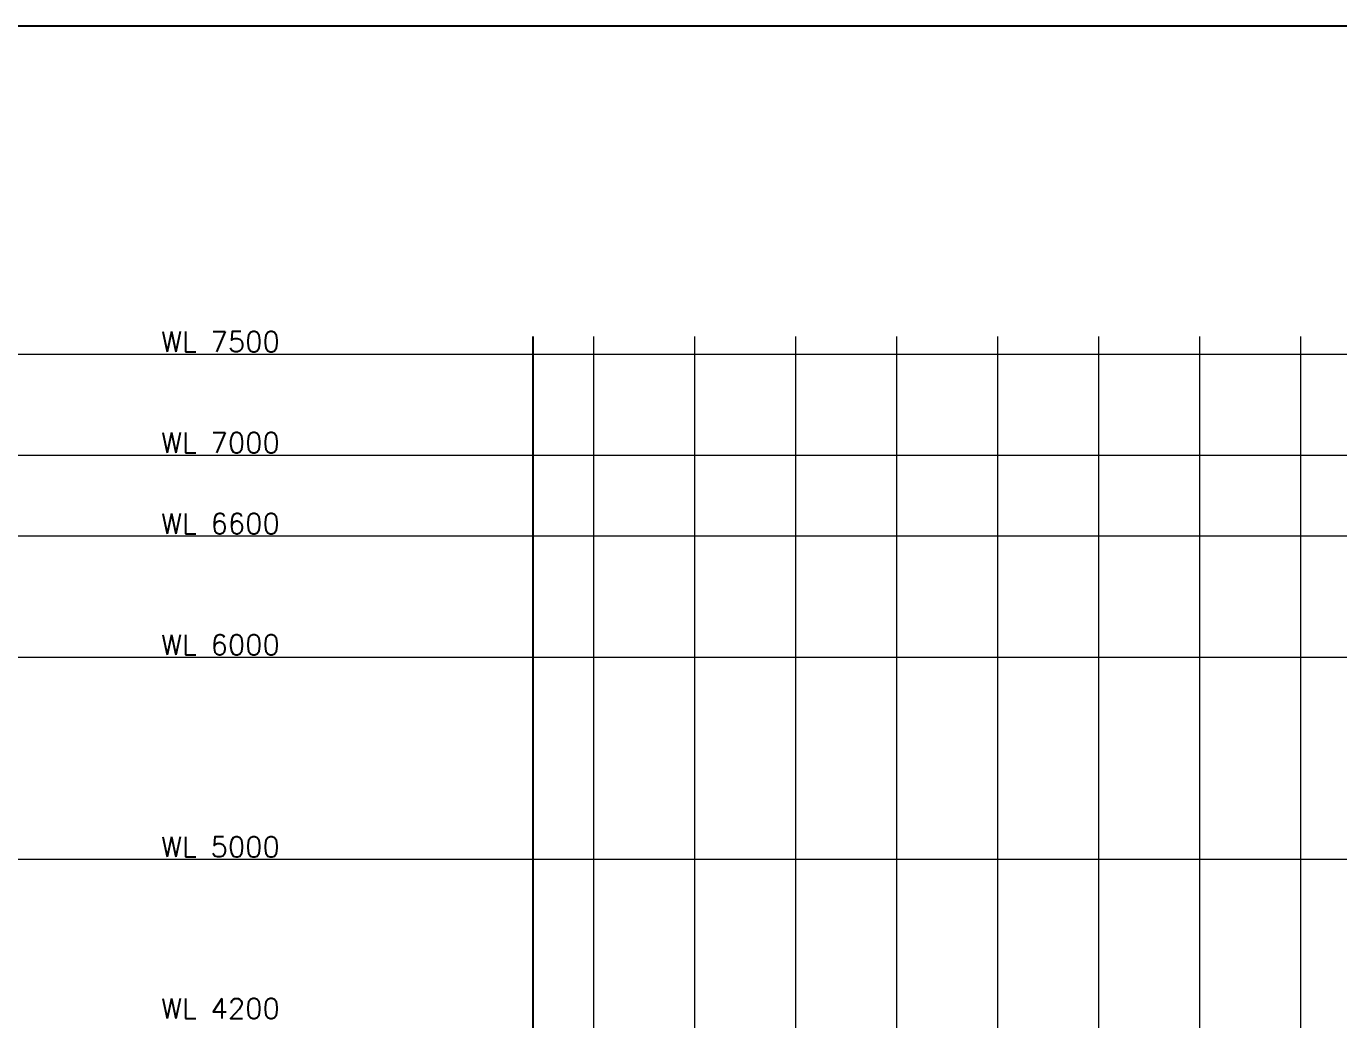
# Model space of a CAD drawing. Extents: x 11249 to 82946, y 15238 to 34763.
# Drawn here: x 51125 to 57622, y 29327 to 34244 of the extents above; entities that cross this region are included whole.
import ezdxf

# ---------------------------------------------------------------- set-up
doc = ezdxf.new("R2010")
doc.units = 0
doc.header["$LTSCALE"] = 250
doc.layers.add('00_Text', color=7, linetype='CONTINUOUS')
doc.layers.add('S0CO1', color=1, linetype='CONTINUOUS')
doc.layers.add('03_Lines_Frames1', color=7, linetype='CONTINUOUS', lineweight=15)
doc.layers.add('03_Lines_Grid', color=253, linetype='CONTINUOUS', lineweight=15)
doc.layers.add('Make2D$Annotation$S0CO1', color=1, linetype='CONTINUOUS', true_color=0xff0000)
doc.layers.add('Make2D$Visible$Curves$Default', color=18, linetype='CONTINUOUS', true_color=0x000000)
doc.styles.add('ROMANS', font='romans', dxfattribs={"height": 100})

# ---------------------------------------------------------------- blocks, each defined once
blk = doc.blocks.new('*U5')
at = {"layer": '03_Lines_Grid'}
blk.add_line((0, -4367.6), (0, 3840), dxfattribs=at)
blk = doc.blocks.new('*U6')
at = {"layer": 'Make2D$Annotation$S0CO1', "color": 0, "linetype": 'ByBlock', "lineweight": -2, "transparency": 16777216}
for p in [(0, 0), (500, 0), (1000, 0), (1500, 0), (2000, 0), (2500, 0), (3000, 0), (3500, 0), (4000, 0), (4500, 0)]:
    blk.add_blockref('*U5', p, dxfattribs=at)

msp = doc.modelspace()

# ---------------------------------------------------------------- linework, layer by layer
at = {"layer": '03_Lines_Frames1'}
for p, q in [((53633.8, 32630.3), (53633.8, 32708)), ((53633.8, 32394.9), (53633.8, 32708)), ((53633.8, 32624.5), (53633.8, 32632.6)), ((53633.8, 32362), (53633.8, 32624.5)), ((53633.8, 32513.4), (53633.8, 32513.4)), ((53633.8, 32344.1), (53633.8, 32362))]:
    msp.add_line(p, q, dxfattribs=at)
for points in [[(53633.7, 27349), (53633.8, 29982.9), (53633.8, 31368.3), (53633.8, 32026.7), (53633.8, 32708)], [(53633.7, 27340.9), (53633.8, 29978.8), (53633.8, 30024.4), (53633.8, 31343.4), (53633.8, 31366.2), (53633.8, 32025.7), (53633.8, 32708)], [(53633.7, 27373.5), (53633.7, 29995.4), (53633.8, 31374.4), (53633.8, 32029.9), (53633.8, 32708)], [(53633.8, 27332.7), (53633.8, 29974.6), (53633.8, 30020.4), (53633.8, 31341.3), (53633.8, 31364.2), (53633.8, 32024.7), (53633.8, 32708)], [(53633.7, 27357.2), (53633.7, 29987.1), (53633.8, 31370.3), (53633.8, 32027.8), (53633.8, 32394.9)]]:
    msp.add_lwpolyline(points, dxfattribs=at)
at = {"layer": '03_Lines_Grid'}
for p, q in [((12843.7, 32621.5), (63550.2, 32621.5)), ((12843.7, 32121.5), (63550.2, 32121.5)), ((12843.7, 31721.5), (63550.2, 31721.5)), ((12843.7, 31121.5), (63550.2, 31121.5)), ((12843.7, 30121.5), (63550.2, 30121.5))]:
    msp.add_line(p, q, dxfattribs=at)
at = {"layer": 'Make2D$Visible$Curves$Default'}
msp.add_line((53633.8, 27533), (53633.8, 32708), dxfattribs=at)
at = {"layer": 'S0CO1', "color": 6}
msp.add_line((82423.4, 34243.8), (11773.8, 34243.8), dxfattribs=at)

# ---------------------------------------------------------------- block references
at = {"layer": 'Make2D$Annotation$S0CO1', "xscale": -1}
msp.add_blockref('*U6', (58433.8, 28868.1), dxfattribs=at)

# ---------------------------------------------------------------- texts
at = {"layer": '00_Text', "style": 'ROMANS'}
for s, p in [('WL 7500', (51792.8, 32632.6)), ('WL 7000', (51792.8, 32132.6)), ('WL 6600', (51792.8, 31732.6)), ('WL 6000', (51792.8, 31132.6)), ('WL 5000', (51792.8, 30132.6)), ('WL 4200', (51792.8, 29332.6))]:
    msp.add_text(s, height=100, dxfattribs=at).set_placement(p)

doc.saveas('drawing.dxf')
